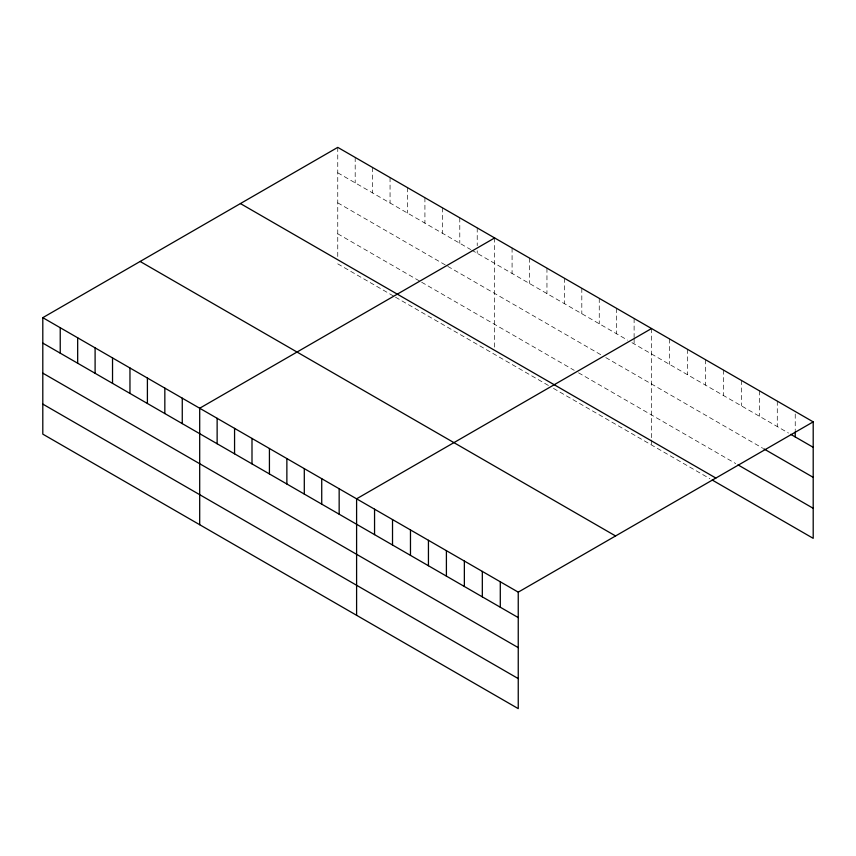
<?xml version="1.0" encoding="UTF-8"?>
<svg xmlns="http://www.w3.org/2000/svg" width="856" height="856" viewBox="0 0 856 856"><rect width="100%" height="100%" fill="white"/><g stroke="black" fill="none" stroke-linecap="round" stroke-linejoin="round"><path stroke-width="0.64" stroke-dasharray="4.28 3.21" d="M337.756 172.805L470.682 249.556M471.774 250.177L627.576 340.132M631.931 342.657L788.504 433.05M337.756 202.851L446.714 265.756M447.795 266.387L601.426 355.08M605.791 357.594L762.685 448.18M337.756 233.806L420.564 281.613M421.655 282.245L574.194 370.306M578.549 372.82L735.743 463.578M337.756 263.851L394.413 296.561M395.504 297.182L549.124 385.885M553.49 388.399L709.924 478.718M795.235 414.036L795.235 430.579M777.28 401.122L777.28 426.566M759.315 390.753L759.315 416.198M741.35 380.385L741.35 405.83M723.395 370.017L723.395 395.451M705.43 359.648L705.43 385.082M687.475 349.28L687.475 374.714M669.51 338.901L669.51 364.346M651.544 328.533L651.544 438.754M651.544 440.005L651.544 445.013M634.114 318.475L634.114 337.553M634.114 338.826L634.114 343.909M616.684 308.406L616.684 333.851M599.254 298.337L599.254 323.782M581.812 288.279L581.812 313.713M564.382 278.211L564.382 303.655M546.952 268.142L546.952 293.587M529.522 258.084L529.522 283.518M512.081 248.015L512.081 273.46M494.65 237.947L494.65 348.167M477.22 227.889L477.22 245.693M477.22 250.787L477.22 253.323M459.79 217.82L459.79 243.264M442.349 207.762L442.349 233.196M424.918 197.693L424.918 223.138M407.488 187.625L407.488 213.069M390.058 177.566L390.058 203M372.617 167.498L372.617 192.942M355.187 157.429L355.187 182.874M337.756 147.371L337.756 257.592"/><path stroke-width="1.28" d="M42.8 317.662L518.244 592.149L518.244 708.629L42.8 434.131L42.8 317.662L337.756 147.371L813.2 421.869L813.2 538.338L712.171 480.013M494.65 237.947L199.694 408.237L199.694 524.717M651.544 328.533L356.599 498.823L356.599 615.303M518.244 592.149L813.2 421.869M790.751 434.345L813.2 447.303M763.809 448.833L813.2 477.348M737.99 464.872L813.2 508.304M240.418 203.568L715.862 478.055M140.138 261.465L615.582 535.963M42.8 343.096L518.244 617.593M42.8 373.141L518.244 647.639M42.8 404.096L518.244 678.594M795.235 431.852L795.235 436.935M500.289 581.78L500.289 607.225M482.324 571.412L482.324 596.857M464.359 561.044L464.359 586.488M446.404 550.676L446.404 576.12M428.439 540.307L428.439 565.741M410.473 529.939L410.473 555.373M392.519 519.56L392.519 545.005M374.554 509.192L374.554 534.636M339.158 488.765L339.158 514.199M321.728 478.697L321.728 504.141M304.297 468.628L304.297 494.073M286.867 458.57L286.867 484.004M269.426 448.501L269.426 473.946M251.996 438.433L251.996 463.877M234.565 428.375L234.565 453.808M217.135 418.306L217.135 443.75M182.264 398.179L182.264 423.613M164.834 388.11L164.834 413.555M147.403 378.042L147.403 403.486M129.962 367.984L129.962 393.418M112.532 357.915L112.532 383.36M95.102 347.857L95.102 373.291M77.671 337.788L77.671 363.233M60.23 327.72L60.23 353.164"/></g></svg>
